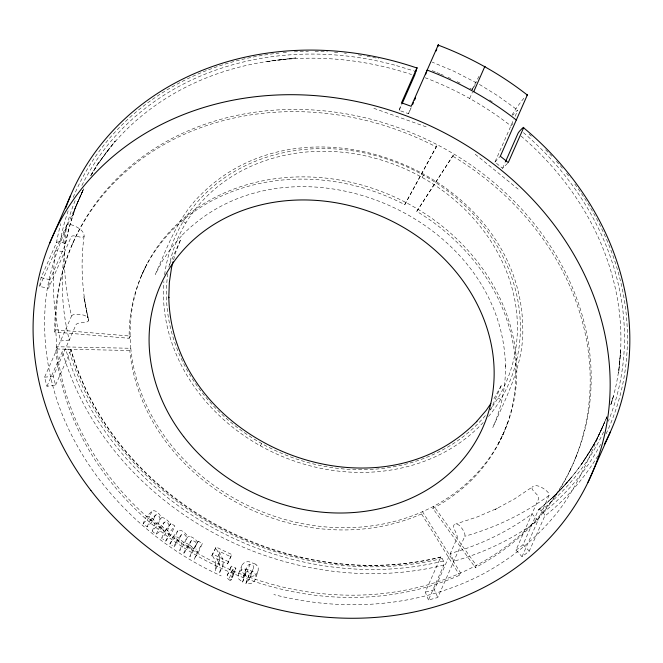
<?xml version="1.0" encoding="UTF-8"?>
<svg xmlns="http://www.w3.org/2000/svg" width="663" height="663" viewBox="0 0 663 663"><rect width="100%" height="100%" fill="white"/><g stroke="black" fill="none" stroke-linecap="round" stroke-linejoin="round"><path stroke-width="0.5" stroke-dasharray="3.31 2.49" d="M215.815 567.586L215.21 570.337L215.782 570.611M219.329 560.517L218.707 563.268L215.21 570.337M84.102 236.144C80.356 263.335 82.055 291.115 87.988 317.875L83.729 296.502L88.668 320.453A3.042 1.268 -13.8 0 1 85.088 322.384L79.535 322.989A3.042 1.268 -13.8 0 0 76.021 324.696L53.272 376.269A285.521 247.026 23.8 0 0 55.601 385.046L46.974 386.264A294.637 254.907 23.8 0 1 44.57 377.214L71.571 316.002A294.637 254.907 23.8 0 1 66.648 225.238A3.042 1.483 8.1 0 1 70.692 224.583A21.266 10.359 8.1 0 1 84.102 236.144A3.042 1.483 8.1 0 1 80.472 237.155L74.811 235.97A3.042 1.483 8.1 0 0 71.248 236.741L48.507 288.306L39.647 286.441A294.637 254.907 23.8 0 1 41.081 277.59L56.454 242.749A294.637 254.907 23.8 0 1 60.781 223.738M173.598 259.855L175.397 253.084L180.833 239.144L168.792 266.46M610.847 404.587L613.54 395.778L610.789 404.662M411.209 107.704L408.541 113.746A285.521 247.026 23.8 0 0 399.167 110.381L401.505 102.84M245.94 583.44L249.454 573.735L245.94 583.44L250.473 583.722L253.548 582.172L255.446 579.18L257.832 571.506A37.103 18.514 17.2 0 0 258.164 570.487L258.238 567.603L256.722 565.158M472.205 89.497L472.446 88.925A21.266 1.169 -60.7 0 1 479.772 74.994M219.478 572.351L220.282 570.296L220.141 567.006M249.164 579.603L253.142 569.003A32.935 16.459 18.4 0 0 253.49 567.801L253.249 565.895A2.495 1.243 19 0 0 252.487 565.141A2.486 1.235 19.1 0 0 249.876 564.37L249.164 564.528A10.384 5.18 19.5 0 0 247.73 565.771A32.636 16.335 19.9 0 0 247.108 566.691L245.956 569.351A26.636 13.335 19.9 0 0 245.6 570.876L246.147 572.509L242.517 582.18L238.655 578.898L238.058 577.025L238.257 574.722A37.683 18.887 21 0 1 239.666 571.755M246.106 568.945L243.313 576.628A27.224 13.633 19.9 0 0 242.923 578.285L243.503 579.943M408.541 113.746L410.521 108.168M242.517 582.18L246.147 572.509M246.503 571.962L247.241 571.813L249.885 564.379M233.103 573.072L230.185 569.89L231.271 566.136L235.92 568.108L234.868 570.503C231.437 567.843 232.332 571.804 234.453 572.459L231.495 579.769L230.111 580.365L233.103 573.072L234.453 572.459M83.712 188.781L77.67 202.273L72.565 216.146L74.902 208.895L83.041 190.215L74.902 208.895L68.43 230.368L65.264 244.887L49.891 279.728A285.521 247.026 23.8 0 0 48.507 288.306M243.412 576.354L244.415 574.108M250.531 576.785L250.639 576.487A31.981 15.987 18.4 0 0 250.987 575.293L250.78 573.462A2.619 1.301 19.1 0 0 247.241 571.804M238.945 572.923L241.796 565.564M253.026 569.302L251.667 572.119M227.268 575.36L231.271 566.136M507.85 422.074L502.687 435.11L503.217 434.008L496.977 446.066M257.832 571.506C256.722 575.476 252.255 577.349 248.476 575.973M234.868 570.503L231.893 577.805L235.92 568.108M232.605 569.558L229.539 577.921A3 1.517 22.3 0 0 229.854 578.451L231.495 579.769M154.645 516.742L155.192 515.541A16.55 7.898 44.3 0 1 155.523 515.018C157.67 513.61 160.612 517.538 159.974 519.684A25.368 12.183 42.9 0 1 159.634 520.679L157.653 525.171L152.208 531.022C157.852 538.339 161.341 528.37 163.952 522.933A35.015 16.906 41.7 0 1 164.217 522.419C166.065 520.165 169.836 524.342 169.098 526.604A26.023 12.638 40.3 0 1 168.792 527.475L166.761 532.107L161.871 538.381M175.968 542.442L176.524 541.24A16.045 7.89 36.9 0 1 176.855 540.718L181.604 534.395M175.919 542.566L173.747 546.693M154.62 516.8L152.697 521.168L147.095 526.894L143.142 523.588L146.15 516.958L152.167 510.966C156.161 509.424 159.949 514.563 161.557 517.72L156.137 523.588C154.388 520.298 150.6 515.217 146.448 516.593M83.289 189.726C66.938 226.373 48.614 263.244 45.391 303.886C42.606 337.31 47.189 371.04 57.847 402.789C84.864 480.211 147.169 542.243 221.169 575.898M606.736 417.433C592.39 449.348 580.067 482.681 558.66 510.75C538.199 536.939 512.101 558.354 482.855 574.075C419.049 607.399 342.986 612.479 273.836 594.562M39.647 286.441L66.648 225.238M72.441 244.025L73.419 241.788M404.761 204.66L437.389 144.783L404.761 204.66A197.433 170.814 23.8 0 0 129.152 338.287L54.789 332.039L55.775 329.809A273.371 236.509 23.8 0 1 445.776 149.316L454.014 154.089A273.371 236.509 23.8 0 1 468.542 569.318A273.371 236.509 23.8 0 1 56.695 346.732L55.775 329.809L130.13 336.058A197.433 170.814 23.8 0 1 411.806 205.696L417.748 209.152A197.433 170.814 23.8 0 1 428.248 509.035A197.433 170.814 23.8 0 1 130.793 348.282L56.695 346.732L55.709 348.97A273.371 236.509 23.8 0 0 459.625 575.227L460.603 572.989L422.513 511.687L421.527 513.916L459.625 575.227M46.974 386.264L62.347 351.423A3.033 1.235 -15.9 0 1 65.836 349.616L68.712 349.21A3.033 1.235 -15.9 0 1 70.974 350.197A285.521 247.026 23.8 0 0 440.655 557.276A3.042 1.011 76.2 0 1 442.32 558.503L443.381 561.105A3.033 1.011 76.2 0 1 443.82 565.116L428.455 599.957A294.637 254.907 23.8 0 0 437.804 597.487L464.804 536.276A3.042 1.053 74.2 0 0 464.059 531.883A21.266 7.368 74.2 0 0 453.923 525.055A3.042 1.053 74.2 0 0 454.337 529.231L456.55 534.179A3.042 1.053 74.2 0 1 457.089 538.157L434.348 589.73L437.804 597.487M55.601 385.046L70.974 350.197M129.152 338.287L130.13 336.058L130.793 348.282L129.815 350.512L55.709 348.97M143.142 523.588L148.868 517.969L152.167 510.966M147.095 526.894L149.598 521.267A16.045 7.658 44.3 0 1 149.929 520.745C152.134 519.386 155.125 523.331 154.529 525.544A24.639 11.835 42.9 0 1 154.189 526.538L152.208 531.022M156.286 534.196L158.639 528.883A33.962 16.401 41.7 0 1 158.905 528.37L159.501 527.673M161.606 538.19L163.645 533.558A25.285 12.282 40.3 0 0 163.952 532.687L164.034 531.585M156.137 523.588L157.272 523.588A5.544 2.635 41.9 0 1 158.838 524.077L160.562 525.104A8.445 3.87 41.3 0 1 161.648 525.941A7.169 3.315 41.3 0 1 163.736 528.055L165.377 530.615L171.062 523.289L174.817 525.999L170.83 535.049L165.543 541.033M165.377 530.615L171.062 523.289M165.808 541.223L169.803 532.174L174.817 525.999M169.993 544.149C171.551 542.889 171.104 535.969 174.991 536.466C179.35 536.707 181.604 541.795 184.728 542.922A5.544 2.702 34.5 0 1 186.402 543.279L188.259 544.149A8.445 3.978 33.9 0 1 189.427 544.87M169.72 543.958L174.626 537.71L177.634 531.063L179.176 530.168L181.463 530.624L184.256 532.207L188.101 536.541L183.527 543.005M174.021 546.876L178.786 540.527L181.289 534.9A16.55 8.138 36.9 0 1 181.621 534.37C183.684 532.837 187.082 536.292 186.469 538.555A25.368 12.522 35.4 0 1 186.137 539.541L184.157 544.033L179.839 550.663M179.565 550.489L181.538 546.005A24.639 12.166 35.4 0 0 181.886 545.019C182.632 542.409 178.198 539.201 176.864 540.718M183.692 553.083L186.32 547.945A33.962 16.824 34.2 0 1 186.585 547.423L191.864 540.072L195.361 541.762L196.298 543.171L196.306 544.563A26.023 12.928 32.8 0 1 196.008 545.425L189.974 556.879M183.966 553.257L188.425 546.718L190.778 541.398A35.015 17.337 34.2 0 1 191.043 540.884L191.251 540.552M189.693 556.713L191.731 552.08A25.285 12.564 32.8 0 0 192.03 551.218L192.088 550.141M191.706 546.751L193.488 549.105L198.303 541.215L202.331 543.544L198.336 552.594L193.911 559.166M193.488 549.105L198.303 541.215M194.193 559.323L198.187 550.273L202.331 543.544M399.167 110.381L401.662 104.729M211.87 555.934L216.196 547A285.521 247.026 23.8 0 0 231.777 554.5L227.55 563.906L216.809 558.851L220.389 551.823A285.521 247.026 23.8 0 0 230.799 556.721M211.688 555.677L216.196 547M227.55 563.906L231.777 554.5M227.384 575.086L228.147 573.371L228.743 573.628M416.77 211.381L454.014 154.089L416.77 211.381A197.433 170.814 23.8 0 1 432.873 508.422L475.33 567.611L476.307 565.382L433.851 506.192L432.873 508.422M469.661 98.48L472.446 92.165M507.526 163.338L502.595 168.319A285.521 247.026 23.8 0 0 494.921 162.128L513.866 119.183M515.134 116.315L517.67 110.564A3.042 0.431 -52 0 0 516.485 111.135L513.038 114.898A3.042 0.431 -52 0 1 512.764 115.188M502.595 168.319L505.09 162.667M490.537 410.041L501.75 384.615L493.073 400.328M428.455 599.957L425.281 592.125L440.655 557.285M597.761 455.987A294.637 254.907 23.8 0 1 544.663 516.22L529.289 551.069A294.637 254.907 23.8 0 1 522.021 556.655L515.955 550.157L538.704 498.593A3.042 1.367 53.5 0 0 537.295 495.029L533.425 490.885A3.042 1.367 53.5 0 1 532.149 487.123L514.322 499.048L495.236 509.391L497.598 508.181L477.261 516.941L455.904 523.969M515.955 550.157A285.521 247.026 23.8 0 0 522.999 544.746L538.373 509.905A285.521 247.026 23.8 0 0 606.744 416.853M522.021 556.655L549.022 495.443A3.042 1.367 53.5 0 0 547.265 491.54A21.266 9.555 53.5 0 0 532.149 487.123M569.708 471.128L570.694 468.898M575.708 457.42L576.694 455.191M607.134 416.513L596.31 440.398L581.061 464.871L589.523 452.025L597.023 438.641L603.545 424.776C591.396 453.144 572.94 478.736 550.29 499.687L561.412 488.747L571.68 477.128L565.895 483.932L551.931 498.153L538.746 509.532M76.079 205.704L77.67 202.273M141.575 275.452L146.888 264.139M219.768 572.484L223.116 565.348L218.707 563.268M90.732 175.886L99.069 161.855L90.682 175.736M473.589 87.466L475.678 84.01M260.368 445.809L261.728 443.555M422.091 177.419L423.45 175.165M473.067 88.328L472.305 89.497M239.641 571.738L241.647 569.873L244.257 569.127A6.97 3.414 19.7 0 1 246.586 569.227L252.785 571.539A6.903 3.348 19 0 1 254.534 572.94L255.935 575.443L255.752 578.302A37.302 18.605 17 0 1 255.495 579.056M149.929 520.745L155.507 515.043M173.043 536.947L177.933 530.69M476.432 82.85L454.196 71.364L432.226 62.131M159.112 528.046L164.424 522.096M512.93 123.683L510.908 125.895A285.521 247.026 23.8 0 0 425.256 77.778M494.921 162.128L500.316 156.244M440.953 556.953C289.399 594.661 115.031 501.468 70.999 349.716M188.101 536.541L189.577 536.458M161.557 517.72L162.949 517.745A5.345 2.536 41.8 0 1 164.499 518.3L165.858 519.146A7.931 3.647 41.3 0 1 166.927 519.958A6.796 3.149 41.3 0 1 168.949 522.021L170.524 524.532M44.57 377.214L53.272 376.269M41.081 277.59L49.891 279.728M396.565 65.662L413.53 70.817M373.849 108.318L426.516 126.981M432.168 70.659L435.972 72.201M436.925 72.582L439.784 73.734M440.696 74.14L443.439 75.35M448.014 77.364L450.757 78.574M228.528 561.677L212.45 553.945M457.089 81.657L461.614 83.861M245.169 574.746L241.44 571.523L241.1 567.371A38.852 19.476 21 0 1 242.517 564.395L244.456 562.506L247.415 561.71A6.688 3.274 19.6 0 1 249.247 561.818L255.313 564.072M469.943 88.287L472.255 89.563M183.145 221.55L185.789 223.033M498.021 397.933L500.673 399.416M198.336 552.594L193.969 550.066M196.364 549.229L195.85 548.931M479.424 84.416L497.913 95.853L517.77 110.191M188.425 546.718L184.157 544.033M489.46 99.989L492.8 102.127M178.786 540.527L174.626 537.71M172.405 545.79L171.866 545.425M189.825 547.414L190.066 547.588A3.663 1.815 33 0 1 192.121 550.157M170.83 535.049L166.761 532.107M168.584 531.303L165.924 529.372M163.703 539.707L162.916 539.143M161.606 528.245L157.653 525.171M475.238 154.272L518.135 189.137M152.697 521.168L148.868 517.969M538.373 509.905A3.033 1.392 51.4 0 1 541.083 510.618L543.179 512.723A3.033 1.384 51.4 0 1 544.663 516.22M522.999 544.746L529.289 551.069M216.809 558.851L218.765 562.531M197.756 542.45L196.049 540.146A6.796 3.232 33.9 0 0 193.836 538.306A7.931 3.738 33.9 0 0 192.693 537.594L191.234 536.897A5.345 2.602 34.4 0 0 189.568 536.45M164.631 274.681A182.25 157.67 23.8 0 1 405.333 166.131A182.25 157.67 23.8 0 1 488.134 416.961M483.178 422.555A182.25 157.67 23.8 0 1 278.195 454.71A182.25 157.67 23.8 0 1 163.902 281.576M168.924 267.023A179.209 155.043 23.8 0 1 404.878 168.808A179.209 155.043 23.8 0 1 490.189 409.535M485.349 415.602A179.209 155.043 23.8 0 1 278.087 451.793A179.209 155.043 23.8 0 1 167.888 273.073M603.637 431.895A288.546 249.636 23.8 0 1 541.041 510.576M442.304 558.437A288.546 249.636 23.8 0 1 68.728 349.111M62.968 242.741A288.546 249.636 23.8 0 1 75.706 199.182M81.889 185.474A288.546 249.636 23.8 0 1 396.54 65.62M523.405 132.625A288.546 249.636 23.8 0 1 608.294 421.287M574.829 184.09A291.488 252.18 23.8 0 1 605.775 434.447M600.703 444.359A291.488 252.18 23.8 0 1 543.138 512.681M529.107 134.158A291.488 252.18 23.8 0 1 531.336 136.139M545.674 149.813A291.488 252.18 23.8 0 1 551.807 156.228M556.439 161.316A291.488 252.18 23.8 0 1 563.467 169.496M566.55 173.283A291.488 252.18 23.8 0 1 570.163 177.875M60.051 242.078A291.604 252.288 23.8 0 1 68.62 209.425M73.195 197.375A291.604 252.288 23.8 0 1 279.007 53.09M283.109 52.675A291.604 252.288 23.8 0 1 288.264 52.244M294.264 51.847A291.604 252.288 23.8 0 1 308.403 51.383M315.091 51.391A291.604 252.288 23.8 0 1 327.572 51.78M334.492 52.211A291.604 252.288 23.8 0 1 338.445 52.526M344.387 53.09A291.604 252.288 23.8 0 1 346.359 53.305M358.227 54.838A291.604 252.288 23.8 0 1 364.153 55.775M367.111 56.28A291.604 252.288 23.8 0 1 378.913 58.584M56.454 242.749A3.042 1.492 10.3 0 1 60.002 242.061L62.944 242.774A3.033 1.492 10.3 0 1 65.264 244.887A285.521 247.026 23.8 0 1 83.405 189.419M443.356 561.047A291.488 252.18 23.8 0 1 65.886 349.616M453.028 156.327A273.371 236.509 23.8 0 1 475.33 567.611M54.789 332.039A273.371 236.509 23.8 0 1 436.411 147.012M421.527 513.916A197.433 170.814 23.8 0 1 129.815 350.512M434.348 589.73A285.521 247.026 23.8 0 1 425.281 592.125M443.82 565.116A294.637 254.907 23.8 0 1 62.347 351.423M218.881 551.707A37.857 18.083 29.1 0 1 222.892 565.241M219.213 557.003A40.435 20.213 26.8 0 1 219.395 560.55M216.337 549.047A34.02 16.89 27.7 0 1 219.337 557.044M255.296 564.08A6.622 3.216 19 0 1 256.705 565.158M251.459 572.045A8.76 4.401 18.9 0 1 249.628 573.851M164.068 531.602A3.663 1.774 40.5 0 0 162.203 528.776L161.963 528.602A2.743 1.285 41 0 0 159.352 527.499M189.419 544.878A7.169 3.406 33.9 0 1 191.69 546.751M187.041 546.552A2.743 1.318 33.6 0 1 189.792 547.447M215.657 564.039A39.432 19.716 26.8 0 1 215.889 567.611M212.608 555.984A33.738 16.741 27.7 0 1 215.798 564.089M218.525 562.481A39.937 19.542 27.8 0 1 219.975 566.948M230.061 580.407A7.127 3.746 21.6 0 1 227.086 577.572A10.459 5.263 23 0 1 227.351 575.401M244.564 574.158A15.315 7.641 19.5 0 1 246.363 571.879M248.965 579.537A8.561 4.293 18.9 0 1 247.092 581.327M91.361 174.576A285.521 247.026 23.8 0 1 411.599 74.546M521.085 136.106A285.521 247.026 23.8 0 1 610.664 405.623M549.022 495.443A294.637 254.907 23.8 0 1 464.804 536.276M511.985 115.205A21.266 2.992 -52 0 1 523.861 98.265M71.571 316.002A3.042 1.268 -13.8 0 1 75.557 314.262A21.266 8.868 -13.8 0 1 88.668 320.453M505.504 365.794L505.496 366.341C502.355 214.041 289.06 125.796 181.538 235.779L181.944 235.39L171.576 247.44L162.675 260.493L155.324 274.407C167.374 247.15 177.676 217.953 199.157 196.364L199.571 195.975C306.828 86.265 519.593 174.294 522.726 326.213L522.717 326.768C524.292 362.802 507.212 395.538 492.833 427.403C501.485 408.068 505.728 386.952 505.504 365.794M620.643 350.014L618.654 373.087L620.643 350.014M107.282 151.156L98.547 163.181L115.229 140.97L107.282 151.156M281.999 59.637L265.764 61.7L295.897 57.896L281.999 59.637M69.259 340.028L60.557 340.973A294.637 254.907 23.8 0 1 55.634 250.208L64.485 252.073A285.521 247.026 23.8 0 0 69.259 340.028M538.008 520.414L531.941 513.924A285.521 247.026 23.8 0 1 450.326 553.489L453.79 561.246A294.637 254.907 23.8 0 0 538.008 520.414"/><path stroke-width="0.99" d="M484.877 66.383L473.73 91.709M438.367 44.761L437.953 46.07M173.084 261.786L171.551 267.587L169.338 282.513L168.783 297.728L168.792 297.173C171.783 441.997 374.603 525.908 476.846 421.328L476.432 421.718L486.294 410.256L490.811 403.634M402.076 103.793L414.665 75.242L417.068 67.634L401.505 102.84A294.637 254.907 23.8 0 1 411.176 106.312L438.351 44.744M425.513 74.72L427.163 70.071A294.637 254.907 23.8 0 1 516.303 120.003M437.903 46.203L437.754 46.617M49.733 243.014L70.427 195.958M412.535 104.688L413.538 102.417M414.532 100.154L415.535 97.892M438.177 45.101A294.637 254.907 23.8 0 1 527.317 95.033L500.316 156.244A294.637 254.907 23.8 0 1 508.231 162.626L523.604 127.777A3.033 0.481 -50.2 0 0 522.336 128.282L520.463 130.18A3.042 0.481 -50.2 0 0 517.96 133.47L505.504 161.722M587.982 482.341L610.333 432.003M484.52 66.781L484.86 66.35M414.731 71.223L415.933 71.629M523.604 127.777A294.637 254.907 23.8 0 1 604.3 444.401M65.695 208.116A294.637 254.907 23.8 0 1 416.878 67.991M526.671 95.049A3.042 0.431 -52 0 1 527.317 95.033M436.718 49.452A21.266 0.688 -69.4 0 1 436.171 50.952M183.659 436.585A176.176 152.415 23.8 0 0 480.327 432.898A176.176 152.415 23.8 0 0 300.878 199.961A176.176 152.415 23.8 0 0 183.659 436.585M90.897 490.446A294.637 254.907 23.8 0 0 587.037 484.28A294.637 254.907 23.8 0 0 286.93 94.718A294.637 254.907 23.8 0 0 90.897 490.446"/></g></svg>
